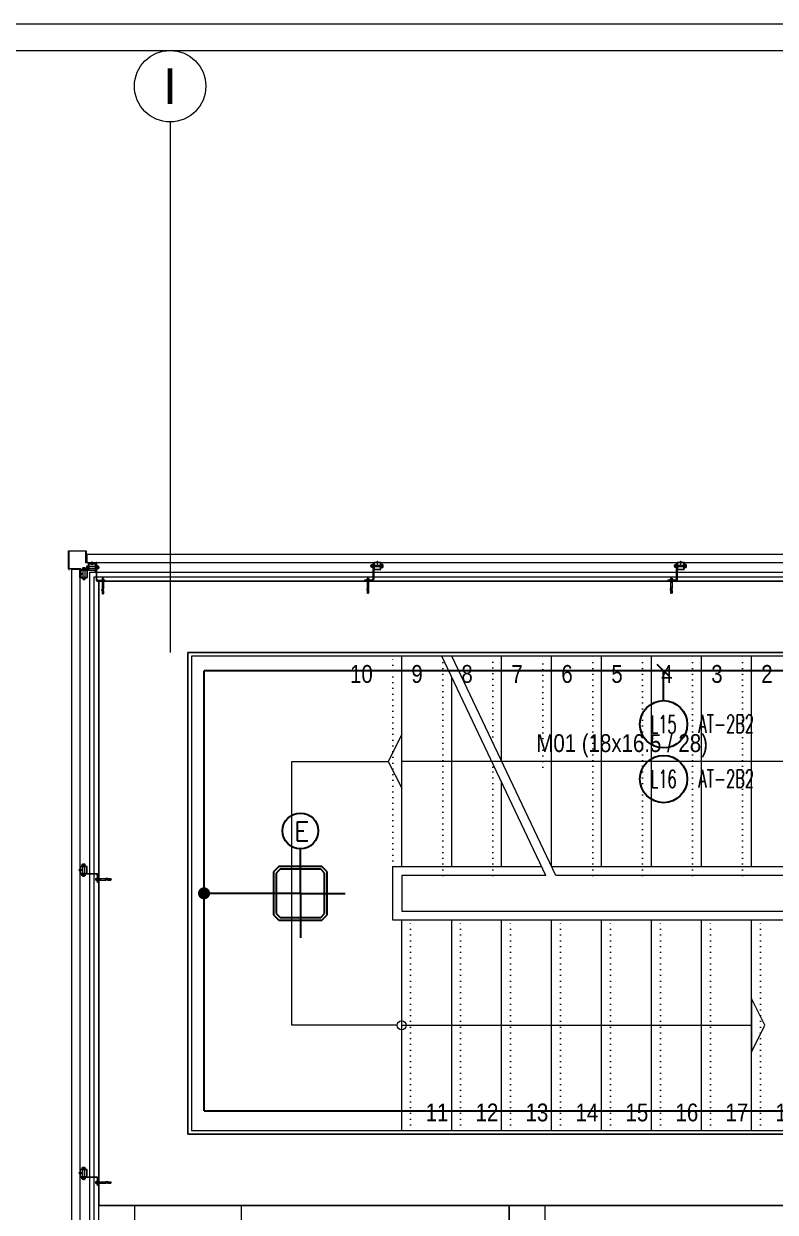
# Model space of a CAD drawing. Extents: x -2012 to 34975, y -1043 to 8321.
# Drawn here: x 9754 to 10175, y 3539 to 4205 of the extents above; entities that cross this region are included whole.
import ezdxf
from ezdxf.enums import TextEntityAlignment as Align

# ---------------------------------------------------------------- set-up
doc = ezdxf.new("R2010")
doc.units = 0
doc.header["$LTSCALE"] = 25
doc.linetypes.add('DOT2', pattern=[0.125, 0, -0.125])
doc.layers.get('0').update_dxf_attribs({"color": 9, "lineweight": 9})
for name, color, linetype, lineweight in [('00', 9, 'Continuous', 9), ('01', 9, 'Continuous', 9), ('06D', 9, 'Continuous', 9), ('10', 9, 'Continuous', 9), ('10A', 9, 'Continuous', 9), ('14', 9, 'Continuous', 9), ('19', 9, 'Continuous', 9), ('19D', 9, 'DOT2', 9), ('21', 9, 'Continuous', 9), ('24', 9, 'Continuous', 9), ('33', 9, 'BATTING', 9), ('40A', 9, 'Continuous', 9), ('E-2x18(W) PL DOWNLIGHT ARMATÜR (SIVAÜSTÜ)', 7, 'Continuous', 30), ('E-ACİL AYDINLATMA KİTİ', 7, 'Continuous', 30), ('E-KABLO', 7, 'Continuous', 30), ('E-LINYE', 7, 'Continuous', 30), ('E-YUKARI ÇIKAN HAT', 7, 'Continuous', 30)]:
    doc.layers.add(name, color=color, linetype=linetype, lineweight=lineweight)
doc.styles.add('Arial', font='arial.ttf', dxfattribs={"height": 2.5})
doc.styles.add('E-YAZI', font='txttw.shx')
doc.styles.add('MuuM_TEXT-STANDART', font='ARIALN.TTF')
doc.linetypes.add('BATTING', pattern='A,0.0001,-0.1,[134,ltypeshp.shx,S=0.1,R=0,X=-0.1,Y=0],-0.2,[134,ltypeshp.shx,S=0.1,R=180,X=0.1,Y=0],-0.1', length=0.4001)

# ---------------------------------------------------------------- blocks, each defined once
blk = doc.blocks.new('0_arrowstairs')
blk.add_lwpolyline([(0, 0), (0, -30), (15, 0), (0, 30)], close=True)
blk = doc.blocks.new('*U512')
blk.add_lwpolyline([(0, 0), (0, 392)])
blk.add_circle((0, 0), 5)
at = {"rotation": 90}
blk.add_blockref('0_arrowstairs', (0, 392), dxfattribs=at)
blk = doc.blocks.new('*U513')
blk.add_lwpolyline([(0, 0), (0, 504)])
blk.add_circle((0, 0), 5)
at = {"rotation": 90}
blk.add_blockref('0_arrowstairs', (0, 504), dxfattribs=at)
blk = doc.blocks.new('merd.1.mekanik')
at = {"layer": '19', "linetype": 'Continuous'}
for points in [[(9243.97, 502.5), (9243.97, 620.5)], [(9324.71, 497.5), (9266.38, 620.5)], [(9330.3, 497.5), (9271.97, 620.5)], [(9299.97, 562.5), (9299.97, 620.5)], [(9327.97, 502.5), (9327.97, 620.5)], [(9355.97, 502.5), (9355.97, 620.5)], [(9383.97, 502.5), (9383.97, 620.5)], [(9411.97, 502.5), (9411.97, 620.5)], [(9439.97, 502.5), (9439.97, 620.5)], [(9467.97, 502.5), (9467.97, 620.5)], [(9495.97, 502.5), (9495.97, 620.5)], [(9271.97, 502.5), (9271.97, 608.52)], [(9299.97, 502.5), (9299.97, 550.52)], [(9324.71, 497.5), (9243.97, 497.5), (9243.97, 477.5), (9243.97, 477.5), (9518.97, 477.5), (9518.97, 492.5), (9523.97, 492.5), (9523.97, 472.5), (9518.97, 472.5), (9238.97, 472.5), (9238.97, 472.5), (9238.97, 502.5), (9322.38, 502.5)], [(9243.97, 354.5), (9243.97, 472.5)], [(9271.97, 354.5), (9271.97, 472.5)], [(9299.97, 354.5), (9299.97, 472.5)], [(9327.97, 354.5), (9327.97, 472.5)], [(9355.97, 354.5), (9355.97, 472.5)], [(9383.97, 354.5), (9383.97, 472.5)], [(9411.97, 354.5), (9411.97, 472.5)], [(9439.97, 354.5), (9439.97, 472.5)]]:
    blk.add_lwpolyline(points, dxfattribs=at)
at = {"layer": '19'}
for points in [[(9330.3, 497.5), (9271.97, 620.5)], [(9241.47, 413.5), (9182.47, 413.5), (9182.47, 561.5), (9236.47, 561.5)], [(9327.97, 502.5), (9523.97, 502.5), (9523.97, 502.5), (9523.97, 497.5), (9523.97, 497.5), (9330.3, 497.5)]]:
    blk.add_lwpolyline(points, dxfattribs=at)
at = {"layer": '19D'}
for points in [[(9238.97, 502.5), (9238.97, 620.5)], [(9266.97, 497.5), (9266.97, 620.5)], [(9294.97, 572), (9294.97, 620.5)], [(9322.97, 558.17), (9322.97, 620.5)], [(9350.97, 497.5), (9350.97, 620.5)], [(9378.97, 497.5), (9378.97, 620.5)], [(9406.97, 497.5), (9406.97, 620.5)], [(9434.97, 497.5), (9434.97, 620.5)], [(9462.97, 497.5), (9462.97, 620.5)], [(9490.97, 497.5), (9490.97, 620.5)], [(9294.97, 558.17), (9294.97, 563.5)], [(9294.97, 497.5), (9294.97, 560.22)], [(9248.97, 354.5), (9248.97, 472.5)], [(9276.97, 354.5), (9276.97, 472.5)], [(9304.97, 354.5), (9304.97, 472.5)], [(9332.97, 354.5), (9332.97, 472.5)], [(9360.97, 354.5), (9360.97, 472.5)], [(9388.97, 354.5), (9388.97, 472.5)], [(9416.97, 354.5), (9416.97, 472.5)], [(9444.97, 354.5), (9444.97, 472.5)]]:
    blk.add_lwpolyline(points, dxfattribs=at)
at = {"layer": '19', "xscale": 0.5, "yscale": 0.5, "zscale": 0.5}
for name, p, rotation in [('*U513', (9495.97, 561.5), 90), ('*U512', (9243.97, 413.5), 270)]:
    blk.add_blockref(name, p, dxfattribs=dict(at, rotation=rotation))
at = {"layer": '21', "style": 'MuuM_TEXT-STANDART'}
for s, p in [('10', (9227.78, 615.5)), ('9', (9255.78, 615.5)), ('8', (9283.78, 615.5)), ('7', (9311.78, 615.5)), ('6', (9339.78, 615.5)), ('5', (9367.78, 615.5)), ('4', (9395.78, 615.5)), ('3', (9423.78, 615.5)), ('2', (9451.78, 615.5)), ('1', (9479.78, 615.5)), ('M01 (18x16.5 / 28)', (9415.56, 576.72)), ('11', (9270.11, 369.67)), ('12', (9298.11, 369.67)), ('13', (9326.11, 369.67)), ('14', (9354.11, 369.67)), ('15', (9382.11, 369.67)), ('16', (9410.11, 369.67)), ('17', (9438.11, 369.67)), ('18', (9466.11, 369.67))]:
    blk.add_text(s, height=10, dxfattribs=at).set_placement(p, align=Align.TOP_RIGHT)
blk = doc.blocks.new('cxvxv')
for p, q in [((-21988.4, 8560.98, 0), (-21988.4, 8560.32, 0)), ((-21988.4, 8560.32, 0), (-21986.64, 8560.32, 0)), ((-21988.4, 8555.4, 0), (-21986.64, 8555.4, 0)), ((-21988.4, 8554.74, 0), (-21988.4, 8555.4, 0)), ((-21986.86, 8561.07, 0), (-21988.18, 8561.07, 0)), ((-21988.02, 8561.25, 0), (-21987.03, 8561.3, 0)), ((-21988.02, 8561.25, 0), (-21988, 8561.26, 0)), ((-21988, 8561.23, 0), (-21988.02, 8561.25, 0)), ((-21988.02, 8561.13, 0), (-21987.03, 8561.19, 0)), ((-21988.02, 8561.13, 0), (-21988, 8561.14, 0)), ((-21988, 8561.11, 0), (-21988.02, 8561.13, 0)), ((-21988.02, 8560.32, 0), (-21987.02, 8560.32, 0)), ((-21988.02, 8560.28, 0), (-21988.02, 8560.32, 0)), ((-21988.02, 8560.11, 0), (-21988.02, 8555.61, 0)), ((-21988.02, 8555.44, 0), (-21988.02, 8555.4, 0)), ((-21988.02, 8555.4, 0), (-21987.02, 8555.4, 0)), ((-21988, 8561.3, 0), (-21987.94, 8561.35, 0)), ((-21988, 8561.26, 0), (-21988, 8561.3, 0)), ((-21988, 8561.14, 0), (-21988, 8561.23, 0)), ((-21988, 8561.07, 0), (-21988, 8561.11, 0)), ((-21987.96, 8560.98, 0), (-21987.96, 8560.32, 0)), ((-21987.96, 8554.74, 0), (-21987.96, 8555.4, 0)), ((-21987.54, 8561.35, 0), (-21987.94, 8561.35, 0)), ((-21987.7, 8561.05, 0), (-21987.7, 8561.08, 0)), ((-21987.7, 8561.07, 0), (-21987.7, 8561.07, 0)), ((-21987.54, 8561.35, 0), (-21987.1, 8561.35, 0)), ((-21987.03, 8561.3, 0), (-21987.1, 8561.35, 0)), ((-21987.08, 8560.64, 0), (-21987.08, 8560.98, 0)), ((-21987.08, 8560.64, 0), (-21987.08, 8560.32, 0)), ((-21987.08, 8555.08, 0), (-21987.08, 8555.4, 0)), ((-21987.08, 8555.08, 0), (-21987.08, 8554.74, 0)), ((-21987.06, 8560.32, 0), (-21987.06, 8560.28, 0)), ((-21987.06, 8555.61, 0), (-21987.06, 8560.11, 0)), ((-21987.06, 8555.4, 0), (-21987.06, 8555.44, 0)), ((-21987.05, 8561.32, 0), (-21987.03, 8561.3, 0)), ((-21987.03, 8561.3, 0), (-21987.05, 8561.28, 0)), ((-21987.03, 8561.3, 0), (-21987.05, 8561.29, 0)), ((-21987.05, 8561.28, 0), (-21987.05, 8561.2, 0)), ((-21987.05, 8561.2, 0), (-21987.03, 8561.19, 0)), ((-21987.03, 8561.19, 0), (-21987.05, 8561.17, 0)), ((-21987.05, 8561.17, 0), (-21987.05, 8561.08, 0)), ((-21987.05, 8561.08, 0), (-21987.03, 8561.07, 0)), ((-21987.02, 8560.32, 0), (-21987.02, 8560.28, 0)), ((-21987.02, 8555.61, 0), (-21987.02, 8560.11, 0)), ((-21987.02, 8555.4, 0), (-21987.02, 8555.44, 0)), ((-21986.64, 8560.32, 0), (-21986.64, 8560.98, 0)), ((-21986.64, 8555.4, 0), (-21986.64, 8554.74, 0)), ((-21986.86, 8554.65, 0), (-21988.17, 8554.65, 0))]:
    blk.add_line(p, q)
at = {"elevation": 0}
for points in [[(-21986.3, 8560.11), (-21988.7, 8560.11), (-21988.7, 8560.28), (-21986.3, 8560.28)], [(-21986.3, 8555.61), (-21988.7, 8555.61), (-21988.7, 8555.44), (-21986.3, 8555.44)]]:
    blk.add_lwpolyline(points, close=True, dxfattribs=at)
for points in [[(-21987.98, 8560.28), (-21987.98, 8560.32)], [(-21987.98, 8560.11), (-21987.98, 8555.61)], [(-21987.98, 8555.44), (-21987.98, 8555.4)]]:
    blk.add_lwpolyline(points, dxfattribs=at)
for centre, radius, start, end in [((-21988.18, 8560.75, 0), 0.315, 45.8497, 134.1503), ((-21987.52, 8559.95, 0), 1.12, 66.87008, 113.12992), ((-21987.52, 8559.95, 0), 1.12, 66.87008, 113.12992), ((-21986.86, 8560.76, 0), 0.313, 45.44896, 134.55104), ((-21988.18, 8554.97, 0), 0.315, 225.8497, 314.1503), ((-21987.52, 8555.77, 0), 1.12, 246.87008, 293.12992), ((-21987.52, 8555.77, 0), 1.12, 246.87008, 293.12992), ((-21986.86, 8554.96, 0), 0.313, 225.44896, 314.55104)]:
    blk.add_arc(centre, radius, start, end)
blk = doc.blocks.new('VIDA')
for p, q in [((-18072, 6523.9), (-18071.9, 6524)), ((-18071.9, 6523.8), (-18072, 6523.9)), ((-18071.9, 6524), (-18070.1, 6524.7)), ((-18069.6, 6522.9), (-18071.9, 6523.8)), ((-18069.7, 6524.9), (-18070.6, 6523.2)), ((-18070.6, 6523.2), (-18070.1, 6524.7)), ((-18070.1, 6524.7), (-18069.9, 6525.1)), ((-18069.9, 6525.1), (-18070.1, 6524.1)), ((-18070.1, 6524.1), (-18070, 6524.3)), ((-18070, 6524.3), (-18069.8, 6525.1)), ((-18069.9, 6525.1), (-18069.8, 6525.1)), ((-18069.8, 6525.1), (-18069.7, 6524.9)), ((-18069.7, 6524.9), (-18069.3, 6525)), ((-18069.6, 6522.8), (-18069.1, 6525)), ((-18069.6, 6522.8), (-18069.6, 6522.9)), ((-18069.4, 6522.4), (-18069.6, 6522.8)), ((-18068.9, 6525.3), (-18069.4, 6522.4)), ((-18069.3, 6522.4), (-18069.4, 6522.4)), ((-18069.3, 6522.4), (-18068.9, 6525.3)), ((-18069.3, 6525), (-18069.1, 6525)), ((-18069.1, 6522.8), (-18069.3, 6522.4)), ((-18069.1, 6525), (-18068.9, 6525.3)), ((-18068.7, 6522.8), (-18069.1, 6522.8)), ((-18068.9, 6525.3), (-18068.9, 6525.3)), ((-18068.9, 6525.3), (-18068.7, 6525)), ((-18068.7, 6522.8), (-18068.2, 6525)), ((-18068.7, 6525), (-18068.2, 6525)), ((-18068.5, 6522.4), (-18068.7, 6522.8)), ((-18068, 6525.3), (-18068.5, 6522.4)), ((-18068.4, 6522.4), (-18068.5, 6522.4)), ((-18068.4, 6522.4), (-18067.9, 6525.3)), ((-18068.2, 6522.8), (-18068.4, 6522.4)), ((-18068.2, 6522.8), (-18068.4, 6522.4)), ((-18068.2, 6525), (-18068, 6525.3)), ((-18067.7, 6525), (-18068.2, 6522.8)), ((-18067.7, 6522.8), (-18068.2, 6522.8)), ((-18067.9, 6525.3), (-18068, 6525.3)), ((-18067.9, 6525.3), (-18067.7, 6525)), ((-18067.7, 6522.8), (-18067.2, 6525)), ((-18067.7, 6525), (-18067.2, 6525)), ((-18067.5, 6522.4), (-18067.7, 6522.8)), ((-18067, 6525.3), (-18067.5, 6522.4)), ((-18067.4, 6522.4), (-18067.5, 6522.4)), ((-18067.4, 6522.4), (-18066.9, 6525.3)), ((-18067.2, 6522.8), (-18067.4, 6522.4)), ((-18067.2, 6522.8), (-18067.4, 6522.4)), ((-18067.2, 6525), (-18067, 6525.3)), ((-18066.7, 6525), (-18067.2, 6522.8)), ((-18066.7, 6522.8), (-18067.2, 6522.8)), ((-18066.9, 6525.3), (-18067, 6525.3)), ((-18066.9, 6525.3), (-18066.7, 6525)), ((-18066.3, 6525), (-18066.7, 6525)), ((-18066.7, 6522.8), (-18066.3, 6525)), ((-18066.5, 6522.4), (-18066.7, 6522.8)), ((-18066.1, 6525.3), (-18066.5, 6522.4)), ((-18066.5, 6522.4), (-18066, 6525.3)), ((-18066.3, 6522.8), (-18066.5, 6522.4)), ((-18066.3, 6522.8), (-18066.5, 6522.4)), ((-18066.5, 6522.4), (-18066.5, 6522.4)), ((-18066.3, 6525), (-18066.1, 6525.3)), ((-18065.8, 6525), (-18066.3, 6522.8)), ((-18066.3, 6522.8), (-18065.8, 6522.8)), ((-18066, 6525.3), (-18066.1, 6525.3)), ((-18066, 6525.3), (-18065.8, 6525)), ((-18065.8, 6522.8), (-18065.3, 6525)), ((-18065.8, 6525), (-18065.3, 6525)), ((-18065.6, 6522.4), (-18065.8, 6522.8)), ((-18065.1, 6525.3), (-18065.6, 6522.4)), ((-18065.5, 6522.4), (-18065.6, 6522.4)), ((-18065.5, 6522.4), (-18065, 6525.3)), ((-18065.3, 6522.8), (-18065.5, 6522.4)), ((-18065.3, 6522.8), (-18065.5, 6522.4)), ((-18065.3, 6525), (-18065.1, 6525.3)), ((-18064.8, 6525), (-18065.3, 6522.8)), ((-18064.8, 6522.8), (-18065.3, 6522.8)), ((-18065.1, 6525.3), (-18065, 6525.3)), ((-18065, 6525.3), (-18064.8, 6525)), ((-18064.8, 6525), (-18064.3, 6525)), ((-18064.8, 6522.8), (-18064.3, 6525)), ((-18064.6, 6522.4), (-18064.8, 6522.8)), ((-18064.1, 6525.3), (-18064.6, 6522.4)), ((-18064.5, 6522.4), (-18064.6, 6522.4)), ((-18064.5, 6522.4), (-18064, 6525.3)), ((-18064.3, 6522.8), (-18064.5, 6522.4)), ((-18064.3, 6522.8), (-18064.5, 6522.4)), ((-18064.3, 6525), (-18064.1, 6525.3)), ((-18063.8, 6525), (-18064.3, 6522.8)), ((-18063.8, 6522.8), (-18064.3, 6522.8)), ((-18064, 6525.3), (-18064.1, 6525.3)), ((-18064, 6525.3), (-18063.8, 6525)), ((-18063.8, 6522.8), (-18062, 6525)), ((-18062, 6525), (-18063.8, 6525)), ((-18063.6, 6522.4), (-18063.8, 6522.8)), ((-18063.6, 6522.4), (-18061.7, 6525.3)), ((-18061.8, 6525.3), (-18063.6, 6522.4)), ((-18062, 6522.8), (-18063.6, 6522.4)), ((-18062, 6522.8), (-18063.6, 6522.4)), ((-18063.6, 6522.4), (-18063.6, 6522.4)), ((-18061.5, 6525), (-18063.4, 6522.8)), ((-18063.4, 6522.8), (-18061.5, 6522.8)), ((-18061.7, 6525.3), (-18063.2, 6525.3)), ((-18062.7, 6522.4), (-18061.5, 6522.8)), ((-18062.6, 6522.4), (-18062.1, 6525.3)), ((-18062.4, 6522.8), (-18062.6, 6522.4)), ((-18062.4, 6522.8), (-18062.6, 6522.4)), ((-18062.6, 6522.4), (-18061.3, 6522.4)), ((-18062.4, 6525), (-18062.2, 6525.3)), ((-18061.5, 6525), (-18062.4, 6525)), ((-18061.5, 6522.8), (-18062.4, 6525)), ((-18061.9, 6525), (-18062.4, 6522.8)), ((-18061.9, 6522.8), (-18062.4, 6522.8)), ((-18062.2, 6525.3), (-18062.1, 6525.3)), ((-18062.2, 6525.3), (-18061.3, 6522.4)), ((-18062.1, 6525.3), (-18061.9, 6525)), ((-18062, 6525), (-18061.8, 6525.3)), ((-18061.9, 6525), (-18061.4, 6525)), ((-18061.9, 6522.8), (-18061.4, 6525)), ((-18061.7, 6522.4), (-18061.9, 6522.8)), ((-18061.2, 6525.3), (-18061.7, 6522.4)), ((-18061.7, 6525.3), (-18061.5, 6525)), ((-18061.6, 6522.4), (-18061.7, 6522.4)), ((-18061.6, 6522.4), (-18061.2, 6525.3)), ((-18061.4, 6522.8), (-18061.6, 6522.4)), ((-18061.4, 6522.8), (-18061.6, 6522.4)), ((-18061.4, 6525), (-18061.2, 6525.3)), ((-18061, 6525), (-18061.4, 6522.8)), ((-18060.9, 6522.8), (-18061.4, 6522.8)), ((-18061.2, 6525.3), (-18061, 6525)), ((-18061.2, 6525.3), (-18061.2, 6525.3)), ((-18061, 6525), (-18060.5, 6525)), ((-18060.9, 6522.8), (-18060.5, 6525)), ((-18060.7, 6522.4), (-18060.9, 6522.8)), ((-18060.7, 6522.4), (-18060.2, 6525.3)), ((-18060.3, 6525.3), (-18060.7, 6522.4)), ((-18060.5, 6522.8), (-18060.7, 6522.4)), ((-18060.5, 6522.8), (-18060.7, 6522.4)), ((-18060.7, 6522.4), (-18060.7, 6522.4)), ((-18060.5, 6525), (-18060.3, 6525.3)), ((-18060, 6525), (-18060.5, 6522.8)), ((-18060.5, 6522.8), (-18060, 6522.8)), ((-18060.3, 6525.3), (-18060.2, 6525.3)), ((-18060.2, 6525.3), (-18060, 6525)), ((-18060, 6525), (-18059.5, 6525)), ((-18060, 6522.8), (-18059.5, 6525)), ((-18059.8, 6522.4), (-18060, 6522.8)), ((-18059.3, 6525.3), (-18059.8, 6522.4)), ((-18059.7, 6522.4), (-18059.8, 6522.4)), ((-18059.7, 6522.4), (-18059.2, 6525.3)), ((-18059.5, 6522.8), (-18059.7, 6522.4)), ((-18059.5, 6522.8), (-18059.7, 6522.4)), ((-18059.5, 6525), (-18059.3, 6525.3)), ((-18059.2, 6524), (-18059.5, 6522.8)), ((-18059.5, 6522.8), (-18059.2, 6522.8)), ((-18059.3, 6525.3), (-18059.2, 6525.3)), ((-18058.1, 6526.6), (-18059.2, 6526.6)), ((-18059.2, 6521.2), (-18059.2, 6526.6)), ((-18058.1, 6521.2), (-18059.2, 6521.2))]:
    blk.add_line(p, q)
for points in [[(-18068.7, 6525), (-18069.1, 6522.8)], [(-18057.2, 6524.3), (-18057.5, 6524), (-18057.5, 6523.8), (-18057.2, 6523.5)]]:
    blk.add_lwpolyline(points)
for centre, start, end in [((-18062.4, 6523.6), 7.50951, 35.24269), ((-18062.4, 6524.2), 324.75731, 352.49049)]:
    blk.add_arc(centre, 5.21, start, end)
blk = doc.blocks.new('çelik dübel')
at = {"ltscale": 7}
for p, q in [((-87.2, -2), (-85, 2)), ((-85, -6), (-85, 2)), ((-68, 2), (-85, 2)), ((-75, -6), (-75, 2)), ((-70, -6), (-70, 2)), ((-68, 3), (-58, 2)), ((-68, -7), (-68, 3)), ((-58, -6), (-58, 2)), ((-8.5, 2), (-58, 2)), ((-53, 1.5), (-58, 1.5)), ((-53, -6), (-53, 2)), ((-25, -6), (-25, 2)), ((-25, -6), (-23.9, 2)), ((-23, -6), (-21.9, 2)), ((-21, -6), (-19.9, 2)), ((-19, -6), (-17.9, 2)), ((-17, -6), (-15.9, 2)), ((-85, -6), (-87.2, -2)), ((-68, -6), (-85, -6)), ((-68, -7), (-58, -6)), ((-53, -5.5), (-58, -5.5)), ((-8.5, -6), (-58, -6))]:
    blk.add_line(p, q, dxfattribs=at)
for p, q in [((-15, -6), (-13.9, 2)), ((-13, -6), (-11.9, 2)), ((-11, -6), (-10, 1.1)), ((-10, -9), (-10, 5)), ((-9, 5), (-10, 5)), ((-10, 3), (-10, 5)), ((-9, -9), (-9, 5)), ((-8.5, 2), (-8.5, 3)), ((-8.5, -4), (-8.5, 0)), ((-5, 4), (-7.5, 4)), ((-5, 1), (-7.5, 1)), ((-4, 2), (-4, 3)), ((-1, 2), (-4, 2)), ((-4, -4), (-4, 0)), ((-3, -6), (-1.9, 2)), ((-1, -6), (0, 1.1)), ((0, -5), (0, 1)), ((-10, -7), (-10, -9.1)), ((-9, -9), (-10, -9)), ((-8.5, -6), (-8.5, -7)), ((-5, -5), (-7.5, -5)), ((-5, -8), (-7.5, -8)), ((-4, -6), (-4, -7)), ((-1, -6), (-4, -6))]:
    blk.add_line(p, q)
for points in [[(-68, 0.6), (-67.4, 0.4), (-67, 0.1), (-66.6, -0.3), (-66.2, -0.8), (-65.9, -1.3), (-65.7, -1.9), (-65.4, -2.3), (-65.2, -2.8), (-65, -3.1), (-64.8, -3.3), (-64.6, -3.5), (-64.4, -3.6), (-64.2, -3.5), (-63.9, -3.5), (-63.7, -3.3), (-63.5, -3.1), (-63.2, -2.9), (-62.9, -2.6), (-62.7, -2.3), (-62.4, -2), (-62.1, -1.7), (-61.9, -1.4), (-61.6, -1.1), (-61.4, -0.9), (-61.2, -0.7), (-61, -0.6), (-60.8, -0.5), (-60.6, -0.5), (-60.4, -0.5), (-60.3, -0.7), (-60.1, -0.9), (-59.9, -1.1), (-59.8, -1.5), (-59.6, -1.9), (-59.4, -2.3), (-59.2, -2.7), (-58.9, -3), (-58.7, -3.3), (-58.4, -3.5), (-58, -3.5)], [(-68, -0.5), (-68, -0.5), (-67.9, -0.5), (-67.9, -0.5), (-67.8, -0.5), (-67.8, -0.6), (-67.7, -0.6), (-67.7, -0.6), (-67.6, -0.7), (-67.6, -0.7), (-67.6, -0.8), (-67.5, -0.8), (-67.5, -0.8), (-67.5, -0.9), (-67.4, -0.9), (-67.4, -0.9), (-67.3, -1), (-67.3, -1), (-67.3, -1.1), (-67.2, -1.1), (-67.2, -1.2), (-67.2, -1.2), (-67.1, -1.3), (-67.1, -1.3), (-67.1, -1.4), (-67, -1.4), (-67, -1.5), (-67, -1.5), (-66.9, -1.6), (-66.9, -1.6), (-66.9, -1.7), (-66.9, -1.7), (-66.8, -1.8), (-66.8, -1.9), (-66.8, -1.9), (-66.7, -2), (-66.7, -2), (-66.7, -2.1), (-66.6, -2.2), (-66.6, -2.2), (-66.6, -2.3), (-66.6, -2.3), (-66.5, -2.4), (-66.5, -2.5), (-66.5, -2.5), (-66.4, -2.6), (-66.4, -2.7), (-66.4, -2.7), (-66.3, -2.8), (-66.3, -2.8), (-66.3, -2.9), (-66.3, -3), (-66.2, -3), (-66.2, -3.1), (-66.2, -3.1), (-66.1, -3.2), (-66.1, -3.2), (-66.1, -3.3), (-66, -3.4), (-66, -3.4), (-66, -3.5), (-65.9, -3.5), (-65.9, -3.6), (-65.9, -3.6), (-65.8, -3.7), (-65.8, -3.7), (-65.7, -3.8), (-65.7, -3.8), (-65.7, -3.9), (-65.6, -3.9), (-65.6, -4), (-65.5, -4), (-65.5, -4.1), (-65.4, -4.1), (-65.4, -4.1), (-65.3, -4.2), (-65.3, -4.2), (-65.2, -4.3), (-65.2, -4.3), (-65.1, -4.3), (-65, -4.4), (-65, -4.4), (-64.9, -4.4), (-64.9, -4.4), (-64.8, -4.5), (-64.7, -4.5), (-64.7, -4.5), (-64.6, -4.5), (-64.5, -4.5), (-64.5, -4.5), (-64.4, -4.5), (-64.3, -4.5), (-64.3, -4.5), (-64.2, -4.5), (-64.1, -4.5), (-64.1, -4.5), (-64, -4.5), (-64, -4.5), (-63.9, -4.5), (-63.8, -4.5), (-63.8, -4.5), (-63.7, -4.4), (-63.7, -4.4), (-63.6, -4.4), (-63.6, -4.4), (-63.5, -4.4), (-63.4, -4.3), (-63.4, -4.3), (-63.3, -4.3), (-63.3, -4.3), (-63.3, -4.2), (-63.2, -4.2), (-63.2, -4.2), (-63.1, -4.1), (-63.1, -4.1), (-63, -4.1), (-63, -4), (-62.9, -4), (-62.9, -4), (-62.9, -3.9), (-62.8, -3.9), (-62.8, -3.9), (-62.7, -3.8), (-62.7, -3.8), (-62.7, -3.8), (-62.6, -3.7), (-62.6, -3.7), (-62.5, -3.6), (-62.5, -3.6), (-62.5, -3.6), (-62.4, -3.5), (-62.4, -3.5), (-62.4, -3.5), (-62.3, -3.4), (-62.3, -3.4), (-62.2, -3.3), (-62.2, -3.3), (-62.2, -3.3), (-62.1, -3.2), (-62.1, -3.2), (-62.1, -3.1), (-62, -3.1), (-62, -3.1), (-62, -3), (-61.9, -3), (-61.9, -2.9), (-61.9, -2.9), (-61.8, -2.9), (-61.8, -2.8), (-61.7, -2.8), (-61.7, -2.7), (-61.7, -2.7), (-61.6, -2.6), (-61.6, -2.6), (-61.6, -2.6), (-61.5, -2.5), (-61.5, -2.5), (-61.5, -2.5), (-61.4, -2.4), (-61.4, -2.4), (-61.4, -2.3), (-61.3, -2.3), (-61.3, -2.3), (-61.3, -2.2), (-61.3, -2.2), (-61.2, -2.2), (-61.2, -2.1), (-61.2, -2.1), (-61.1, -2), (-61.1, -2), (-61.1, -2), (-61, -1.9), (-61, -1.9), (-61, -1.9), (-61, -1.9), (-60.9, -1.8), (-60.9, -1.8), (-60.9, -1.8), (-60.9, -1.8), (-60.9, -1.8), (-60.9, -1.7), (-60.8, -1.7), (-60.8, -1.7), (-60.8, -1.7), (-60.8, -1.7), (-60.8, -1.7), (-60.8, -1.8), (-60.7, -1.8), (-60.7, -1.8), (-60.7, -1.8), (-60.7, -1.9), (-60.7, -1.9), (-60.7, -1.9), (-60.6, -2), (-60.6, -2), (-60.6, -2.1), (-60.6, -2.1), (-60.6, -2.1), (-60.5, -2.2), (-60.5, -2.2), (-60.5, -2.3), (-60.5, -2.3), (-60.4, -2.4), (-60.4, -2.5), (-60.4, -2.5), (-60.4, -2.6), (-60.3, -2.6), (-60.3, -2.7), (-60.3, -2.7), (-60.3, -2.8), (-60.2, -2.8), (-60.2, -2.9), (-60.2, -3), (-60.1, -3), (-60.1, -3.1), (-60.1, -3.1), (-60, -3.2), (-60, -3.2), (-59.9, -3.3), (-59.9, -3.4), (-59.9, -3.4), (-59.8, -3.5), (-59.8, -3.5), (-59.7, -3.6), (-59.7, -3.6), (-59.6, -3.7), (-59.6, -3.8), (-59.5, -3.8), (-59.5, -3.9), (-59.4, -3.9), (-59.3, -4), (-59.3, -4), (-59.2, -4.1), (-59.1, -4.2), (-59, -4.2), (-58.9, -4.3), (-58.8, -4.3), (-58.6, -4.4), (-58.4, -4.4), (-58.2, -4.5), (-58, -4.5)]]:
    blk.add_lwpolyline(points)
for centre, start, end in [((-7.5, 3), 90, 180), ((-7.5, 2), 180, 270), ((-7.5, 0), 90, 180), ((-5, 3), 0, 90), ((-5, 2), 270, 0), ((-5, 0), 0, 90), ((-1, 1), 0, 90), ((-7.5, -4), 180, 270), ((-7.5, -6), 90, 180), ((-7.5, -7), 180, 270), ((-5, -4), 270, 0), ((-5, -6), 0, 90), ((-5, -7), 270, 0), ((-1, -5), 270, 0)]:
    blk.add_arc(centre, 1, start, end)
blk = doc.blocks.new('kjdol')
at = {"ltscale": 10, "elevation": -278.89}
blk.add_lwpolyline([(77394.12, 60089.89), (77403.28, 60089.89, 0.460237), (77404.18, 60090.79), (77404.18, 60094.89), (77403.78, 60094.89), (77403.78, 60091.29, -0.414214), (77402.78, 60090.29), (77394.12, 60090.29)], format="xyb", close=True, dxfattribs=at)
at = {"elevation": -249.79}
for points in [[(77397.97, 60089.9), (77397.97, 60085.9), (77393.97, 60085.9), (77393.97, 60089.9)], [(77397.77, 60089.7), (77397.77, 60086.1), (77394.17, 60086.1), (77394.17, 60089.7)]]:
    blk.add_lwpolyline(points, close=True, dxfattribs=at)
at = {"extrusion": (0, 0, -1), "xscale": 0.1000000000058208, "yscale": 0.1000000000058208, "zscale": -0.0999999999999091}
blk.add_blockref('çelik dübel', (-77402.74, 60093.36, 459.25), dxfattribs=at)
at = {"xscale": 0.1000000000058208, "yscale": 0.1000000000058208, "zscale": 0.1000000000058208, "rotation": 180}
blk.add_blockref('VIDA', (75587.75, 60740.29, -249.79), dxfattribs=at)
blk.add_blockref('cxvxv', (99383.5, 51530.11, -249.79))
blk = doc.blocks.new('0_aks')
at = {"linetype": 'Continuous'}
blk.add_circle((0, 0), 2, dxfattribs=at)
at = {"style": 'Arial'}
blk.add_attdef('AKS', text='', height=2, dxfattribs=at).set_placement((0, 0), align=Align.MIDDLE_CENTER)
blk = doc.blocks.new('p-aks_vw')
at = {"layer": '24', "ltscale": 2}
blk.add_lwpolyline([(2440, 3837.5), (2440, 3540)], dxfattribs=at)
at = {"layer": '24', "xscale": 10, "yscale": 10, "zscale": 10}
blk.add_blockref('0_aks', (2440, 3857.5), dxfattribs=at).add_auto_attribs({'AKS': 'I'})
blk = doc.blocks.new('100_ACİL AYDINLATMA KİTİ')
at = {"layer": 'E-ACİL AYDINLATMA KİTİ', "color": 3}
blk.add_circle((0, 0), 1.251, dxfattribs=at)
at = {"layer": 'E-ACİL AYDINLATMA KİTİ', "color": 3, "style": 'E-YAZI'}
blk.add_text('E', height=1.34, dxfattribs=at).set_placement((-0.448, -0.694))
blk = doc.blocks.new('100_2x18(W) PL DOWNLIGHT ARMATÜR (SIVAÜSTÜ)')
at = {"layer": 'E-2x18(W) PL DOWNLIGHT ARMATÜR (SIVAÜSTÜ)', "color": 4, "ltscale": 0.4}
for q in [(0, 25), (0, 25), (-25, 0), (-25, 0), (0, -25), (25, 0), (0, -25), (25, 0)]:
    blk.add_line((0, 0), q, dxfattribs=at)
at = {"layer": 'E-2x18(W) PL DOWNLIGHT ARMATÜR (SIVAÜSTÜ)', "color": 4}
for p, q in [((-12, 15), (-15, 12)), ((-11.38, 13.5), (-13.5, 11.38)), ((12, 15), (-12, 15)), ((11.38, 13.5), (-11.38, 13.5)), ((13.5, 11.38), (11.38, 13.5)), ((15, 12), (12, 15)), ((-15, 12), (-15, -12)), ((-13.5, 11.38), (-13.5, -11.38)), ((13.5, -11.38), (13.5, 11.38)), ((15, -12), (15, 12)), ((-15, -12), (-12, -15)), ((-13.5, -11.38), (-11.38, -13.5)), ((11.38, -13.5), (13.5, -11.38)), ((12, -15), (15, -12)), ((-12, -15), (12, -15)), ((-11.38, -13.5), (11.38, -13.5))]:
    blk.add_line(p, q, dxfattribs=at)

msp = doc.modelspace()

# ---------------------------------------------------------------- linework, layer by layer
at = {"layer": '00'}
for points in [[(9795.84, 3192.5), (9795.84, 3542.5), (9815.84, 3542.5), (9815.84, 3472.5)], [(10025.84, 3472.5), (10025.84, 3542.5), (10045.84, 3542.5), (10045.84, 3472.5)]]:
    msp.add_lwpolyline(points, dxfattribs=at)
at = {"layer": '01'}
for points in [[(10395.84, 3852.5), (9845.84, 3852.5), (9845.84, 3582.5), (10395.84, 3582.5), (10395.84, 3542.5), (9795.84, 3542.5), (9795.84, 3892.5), (10395.84, 3892.5)], [(10395.84, 3892.5), (9795.84, 3892.5), (9795.84, 3542.5), (10395.84, 3542.5), (10395.84, 3582.5), (9845.84, 3582.5), (9845.84, 3852.5), (10395.84, 3852.5)]]:
    msp.add_lwpolyline(points, close=True, dxfattribs=at)
at = {"layer": '06D'}
for points in [[(12297.51, 207.5), (11450.84, 207.5), (11450.84, 307.5), (7390.84, 307.5), (7390.84, 1357.5), (9790.84, 1357.5), (9790.84, 3897.5), (11450.84, 3897.5), (11450.84, 3997.5), (12297.51, 3997.5)], [(9875.84, 3542.5), (10025.84, 3542.5), (10025.84, 3512.5), (9875.84, 3512.5), (9875.84, 3542.5)]]:
    msp.add_lwpolyline(points, dxfattribs=at)
at = {"layer": '10'}
for points in [[(9789.54, 3894.59), (9789.54, 3898.59), (9785.54, 3898.6), (9785.54, 3894.6)], [(9789.34, 3894.79), (9789.34, 3898.39), (9785.74, 3898.4), (9785.74, 3894.8)], [(9794.1, 3898.4), (9790.1, 3898.4), (9790.1, 3902.4), (9794.1, 3902.4)], [(9794.01, 3898.61), (9790.41, 3898.6), (9790.4, 3902.2), (9794, 3902.21)]]:
    msp.add_lwpolyline(points, close=True, dxfattribs=at)
for points in [[(9790.39, 3902.8), (9793.6, 3902.8, -0.460546), (9794.5, 3901.9), (9794.5, 3897.8), (9794.1, 3897.8), (9794.1, 3901.4, 0.414214), (9793.1, 3902.4), (9790.39, 3902.4)], [(9794.39, 3903), (9794.39, 3893.4, 0.460237), (9795.29, 3892.5), (9799.39, 3892.5), (9799.39, 3892.9), (9795.79, 3892.9, -0.414214), (9794.79, 3893.9), (9794.79, 3903)]]:
    msp.add_lwpolyline(points, format="xyb", close=True, dxfattribs=at)
at = {"layer": '10A'}
for points in [[(9779.04, 3899.7), (9785.54, 3899.7), (9785.54, 3894.6), (9785.34, 3894.6), (9785.34, 3899.5), (9778.84, 3899.5), (9778.84, 3909.5), (9788.84, 3909.5), (9788.84, 3903), (9794.39, 3903), (9794.39, 3902.8), (9788.64, 3902.8), (9788.64, 3909.3), (9779.04, 3909.3), (9779.04, 3898.7)], [(9780.84, 3104.75), (9780.84, 3899.25), (9785.34, 3899.25), (9785.34, 3104.75), (9780.84, 3104.75)]]:
    msp.add_lwpolyline(points, dxfattribs=at)
msp.add_lwpolyline([(11438.59, 3907.5), (9789.09, 3907.5), (9789.09, 3903), (11438.59, 3903)], close=True, dxfattribs=at)
at = {"layer": '14'}
msp.add_lwpolyline([(10658.84, 3810.5), (10593.84, 3810.5), (10593.84, 3875.5), (10397.84, 3875.5), (10397.84, 3835.5), (10378.84, 3835.5), (10378.84, 3850.5), (9847.84, 3850.5), (9847.84, 3584.5), (10378.84, 3584.5), (10378.84, 3729.5), (10397.84, 3729.5), (10397.84, 3559.5), (10397.84, 3559.5), (10397.84, 3559.5), (10397.84, 3559.5), (10397.84, 3559.5), (10532.84, 3559.5), (10532.84, 3540.5), (10447.84, 3540.5), (10447.84, 3455.5)], dxfattribs=at)
at = {"layer": '33', "ltscale": 0.2}
msp.add_lwpolyline([(9793.34, 3110.3), (9793.34, 3895), (11453.34, 3895), (11453.34, 3995), (11761.14, 3995)], dxfattribs=at)
at = {"layer": '40A'}
for points in [[(13990, 0), (6995, 0), (6995, 4205), (13990, 4205)], [(7075, 4190), (13450.06, 4190), (13450.06, 15), (7075, 15)]]:
    msp.add_lwpolyline(points, close=True, dxfattribs=at)
at = {"layer": 'E-KABLO', "color": 6}
for p, q in [((9854.84, 3595.5), (9854.84, 3842.32)), ((10349.03, 3842.32), (9854.84, 3842.32)), ((9883.84, 3717.5), (9854.84, 3717.5)), ((9854.84, 3595.5), (10314.34, 3595.5))]:
    msp.add_line(p, q, dxfattribs=at)
at = {"layer": 'E-KABLO'}
msp.add_line((10112.31, 3825.53), (10112.31, 3842.32), dxfattribs=at)
at = {"layer": 'E-LINYE', "color": 7, "linetype": 'Continuous'}
msp.add_line((10115.85, 3838.79), (10108.78, 3845.86), dxfattribs=at)
for centre in [(10112.31, 3812.26), (10112.31, 3781.57)]:
    msp.add_circle(centre, 13.26, dxfattribs=at)
at = {"layer": 'E-YUKARI ÇIKAN HAT', "color": 4, "linetype": 'Continuous', "const_width": 3.38}
msp.add_lwpolyline([(9853.15, 3717.5, 1), (9856.53, 3717.5, 1)], format="xyb", close=True, dxfattribs=at)

# ---------------------------------------------------------------- block references
msp.add_blockref('merd.1.mekanik', (721.61, 3230))
at = {"layer": '10', "xscale": -1}
for name, p, rotation in [('cxvxv', (31779.16, 12444.18, 0), 179.9725710339792), ('kjdol', (70039.81, 81296.97, 249.79), 90), ('kjdol', (70209.81, 81296.97, 249.79), 90), ('kjdol', (-67608.64, 63818.53, 278.89), 180), ('kjdol', (-67608.64, 63648.53, 278.89), 180)]:
    msp.add_blockref(name, p, dxfattribs=dict(at, rotation=rotation))
at = {"layer": '10', "rotation": 270.0274289660073}
msp.add_blockref('cxvxv', (1245.02, -18091.35, 0), dxfattribs=at)
at = {"layer": '10', "yscale": 0.1000000000058208}
for p, xscale, zscale, rotation in [((10443.62, 5709.24), 0.1000000000058208, 0.1000000000058208, 90.02742896600735), ((7979.1, 3245.07), -0.1000000000058208, 0.1000000000021828, 359.9725710339794)]:
    msp.add_blockref('VIDA', p, dxfattribs=dict(at, xscale=xscale, zscale=zscale, rotation=rotation))
at = {"layer": '10', "extrusion": (0, 0, -1), "xscale": -0.1000000000058208, "yscale": 0.1000000000058208, "zscale": -0.1000000000058208, "rotation": 270}
msp.add_blockref('çelik dübel', (-9797.9, 3893.93, 312.47), dxfattribs=at)
at = {"layer": '24'}
msp.add_blockref('p-aks_vw', (7395.84, 312.5), dxfattribs=at)
at = {"layer": 'E-2x18(W) PL DOWNLIGHT ARMATÜR (SIVAÜSTÜ)', "color": 6}
msp.add_blockref('100_2x18(W) PL DOWNLIGHT ARMATÜR (SIVAÜSTÜ)', (9908.84, 3717.5), dxfattribs=at)
at = {"layer": 'E-ACİL AYDINLATMA KİTİ', "xscale": 8, "yscale": 8, "zscale": 8}
msp.add_blockref('100_ACİL AYDINLATMA KİTİ', (9908.84, 3752.51), dxfattribs=at)

# ---------------------------------------------------------------- texts
at = {"layer": 'E-LINYE', "color": 3, "linetype": 'Continuous', "style": 'E-YAZI', "width": 0.6}
for s, p in [('L15', (10112.31, 3812.26)), ('AT-2B2', (10147.41, 3812.52)), ('L16', (10112.31, 3781.57)), ('AT-2B2', (10147.41, 3781.83))]:
    msp.add_text(s, height=10, dxfattribs=at).set_placement(p, align=Align.MIDDLE_CENTER)

doc.saveas('drawing.dxf')
